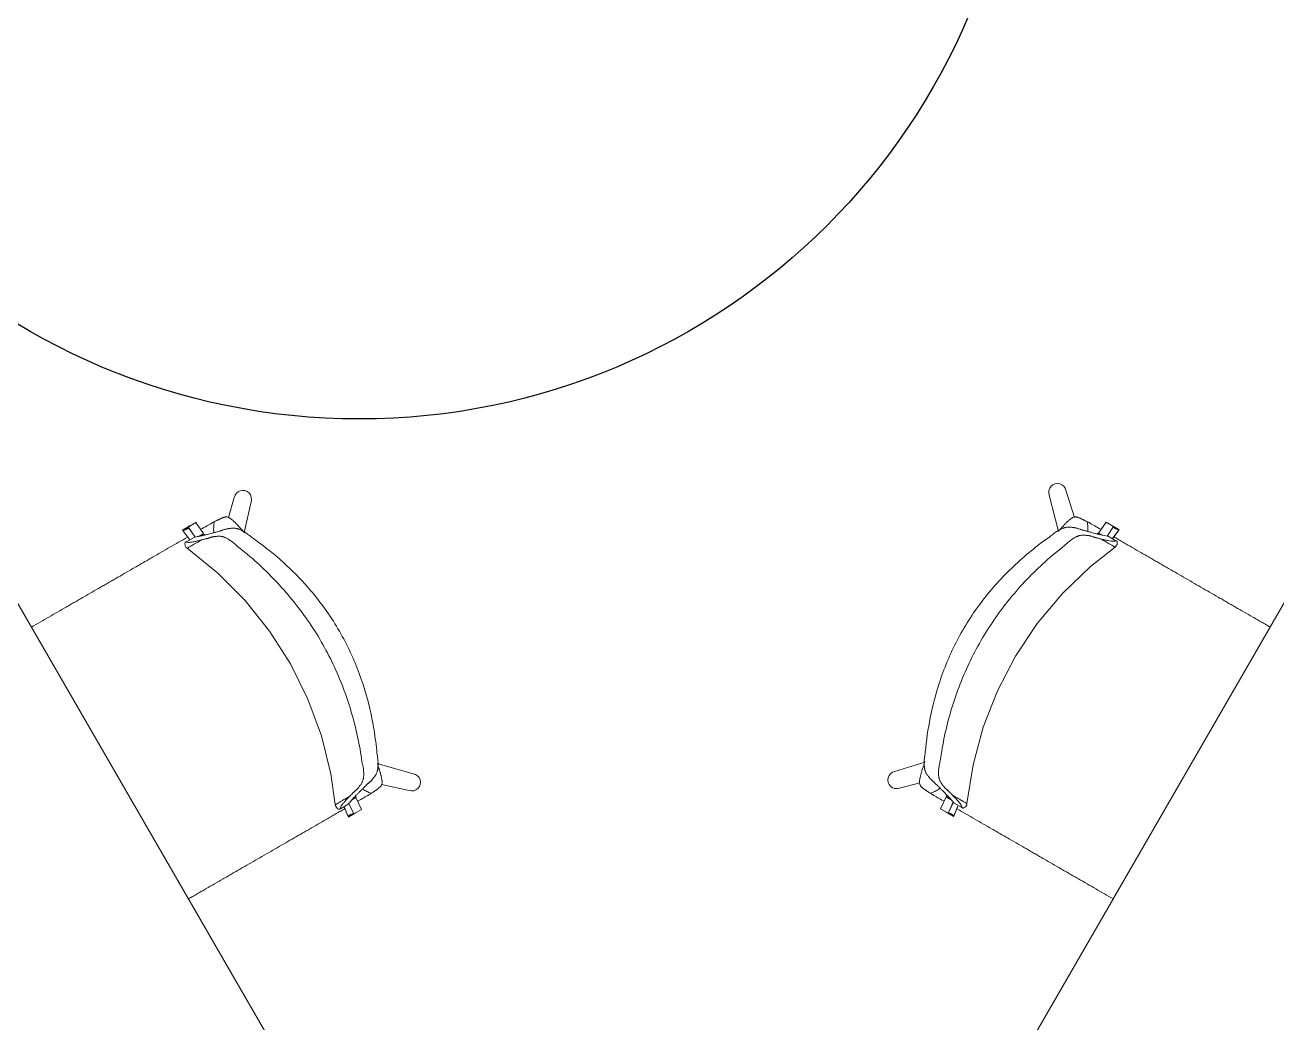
# Model space of a CAD drawing. Header units: millimetres. Extents: x 155920 to 295199, y -4084 to 97293.
# Drawn here: x 179582 to 181475, y 20826 to 22336 of the extents above; entities that cross this region are included whole.
import ezdxf

# ---------------------------------------------------------------- set-up
doc = ezdxf.new("R2010")
doc.units = ezdxf.units.MM
doc.header["$MEASUREMENT"] = 0
doc.layers.add('I-FURN', color=8, linetype='CONTINUOUS', lineweight=9)
doc.layers.add('Social Distancing', color=7, linetype='CONTINUOUS')

msp = doc.modelspace()

# ---------------------------------------------------------------- linework, layer by layer
at = {"layer": 'I-FURN'}
for p, q in [((179998.1, 20721.6), (179423, 21717.5)), ((181633, 21717.5), (181058.1, 20721.5)), ((181168.5, 21591), (181155.7, 21631.9)), ((179898.7, 21621.1), (179890.1, 21590.6)), ((179913.7, 21568.2), (179924, 21614.7)), ((181130.5, 21624.8), (181144.4, 21569.8)), ((179832.1, 21578.5), (179820.6, 21571.8)), ((179829.2, 21576.4), (179840.7, 21583)), ((179839.4, 21561.1), (179829.2, 21576.4)), ((179839.3, 21561.1), (179829.6, 21575.5)), ((179840.7, 21583), (179851.9, 21566.5)), ((181205.1, 21567.3), (181216.3, 21583.8)), ((181216.3, 21583.8), (181227.8, 21577.2)), ((181227.8, 21577.2), (181218.1, 21562.7)), ((181236.4, 21572.6), (181224.8, 21579.3)), ((181226, 21558.8), (181236.4, 21572.6)), ((179820.6, 21571.8), (179831.5, 21557.2)), ((179821, 21571), (179831.4, 21557.1)), ((179837.8, 21560.8), (179826, 21554)), ((179851.9, 21566.5), (179844.2, 21562.1)), ((179852.3, 21565.6), (179847.2, 21562.7)), ((181207.2, 21565), (181204.6, 21566.5)), ((181210.2, 21564.3), (181205.1, 21567.3)), ((181219.6, 21562.5), (181231.4, 21555.6)), ((181226.1, 21558.7), (181235.9, 21571.8)), ((181233.4, 21552.5), (181233.2, 21554.6)), ((179824.1, 21550.8), (179824.2, 21553)), ((179824.5, 21548.6), (179824.1, 21550.8)), ((179825, 21547.2), (179824.5, 21548.6)), ((179826.1, 21545.6), (179825, 21547.2)), ((179827.4, 21544.3), (179826.1, 21545.6)), ((179827.4, 21544.3), (179873.4, 21507.2)), ((181192.9, 21516.6), (181230, 21545.9)), ((181230, 21545.9), (181231.4, 21547.2)), ((181231.4, 21547.2), (181232.4, 21548.8)), ((181232.4, 21548.8), (181233, 21550.2)), ((181233, 21550.2), (181233.4, 21552.5)), ((181150.3, 21475.7), (181192.9, 21516.6)), ((179873.4, 21507.2), (179915.1, 21465.3)), ((179915.1, 21465.3), (179952.1, 21419.1)), ((181112.3, 21430.3), (181150.3, 21475.7)), ((181079.5, 21381.1), (181112.3, 21430.3)), ((179952.1, 21419.1), (179983.8, 21369.3)), ((179983.8, 21369.3), (180010, 21316.2)), ((181052.2, 21328.7), (181079.5, 21381.1)), ((181030.7, 21273.6), (181052.2, 21328.7)), ((180010, 21316.2), (180030.3, 21260.7)), ((181015.3, 21216.5), (181030.7, 21273.6)), ((180030.3, 21260.7), (180044.5, 21203.3)), ((180169.3, 21203.2), (180114.8, 21218.7)), ((180942.3, 21220.9), (180896.8, 21206.6)), ((181006.1, 21158.2), (181015.3, 21216.5)), ((180044.5, 21203.3), (180051.3, 21156.5)), ((180121.1, 21187.2), (180162.9, 21177.9)), ((180904, 21181.5), (180934.7, 21189.3)), ((180051.3, 21156.5), (180051.8, 21154.7)), ((180070.8, 21157.2), (180059, 21150.4)), ((180079.5, 21142.8), (180071.8, 21158.4)), ((180077.1, 21164.4), (180082.2, 21167.4)), ((180079.2, 21166.7), (180081.8, 21168.2)), ((180082.2, 21167.4), (180091, 21149.4)), ((180965.9, 21150.3), (180974.7, 21168.2)), ((180974.7, 21168.2), (180982.3, 21163.8)), ((180975.2, 21169), (180980.3, 21166.1)), ((180985.5, 21160.1), (180977.5, 21143.6)), ((180985.6, 21160.1), (180978, 21144.4)), ((180986.6, 21158.9), (180998.4, 21152.1)), ((181005.7, 21156.3), (181004.8, 21154.6)), ((181006.1, 21158.2), (181005.7, 21156.3)), ((180051.8, 21154.7), (180052.6, 21153)), ((180052.6, 21153), (180053.6, 21151.8)), ((180053.6, 21151.8), (180055.3, 21150.3)), ((180055.3, 21150.3), (180057.2, 21149.4)), ((180064.7, 21153), (180071.2, 21137.6)), ((180064.7, 21152.7), (180070.8, 21138.5)), ((180071.2, 21137.6), (180082.8, 21144.3)), ((180091, 21149.4), (180079.5, 21142.8)), ((180977.5, 21143.6), (180965.9, 21150.3)), ((180974.2, 21145.1), (180985.7, 21138.5)), ((180985.7, 21138.5), (180992.9, 21155.3)), ((180986.2, 21139.3), (180993, 21155.2)), ((181002.1, 21152), (181000.2, 21151)), ((181003.9, 21153.4), (181002.1, 21152)), ((181004.8, 21154.6), (181003.9, 21153.4))]:
    msp.add_line(p, q, dxfattribs=at)
for centre, start, end in [((179911.6, 21618.7), 341.9896, 169.6059), ((181142.9, 21629.2), 11.9662, 199.5824), ((180167, 21190.4), 251.9662, 79.5824), ((180899.6, 21193.8), 101.9896, 289.6059)]:
    msp.add_arc(centre, 13.1, start, end, dxfattribs=at)
for centre, major_axis, start_param, end_param in [((179817, 21588.8), (-8.7, 15.1), 2.819103, 3.398599), ((179817.5, 21587.9), (-8.7, 15.1), 2.819103, 3.398599), ((179828.6, 21595.4), (-8.7, 15.1), 2.819103, 2.902745), ((181228.4, 21596.2), (-8.7, -15.1), 0.238848, 0.322489), ((181239.5, 21588.8), (-8.7, -15.1), 6.026179, 6.605675), ((181240, 21589.6), (-8.7, -15.1), 6.026179, 6.605675), ((180083.7, 21126.9), (-8.7, 15.1), 6.026179, 6.605675), ((180084.1, 21126.1), (-8.7, 15.1), 6.026179, 6.605675), ((180972.8, 21126.9), (-8.7, -15.1), 2.819103, 3.398599), ((180973.3, 21127.7), (-8.7, -15.1), 2.819103, 3.398599)]:
    msp.add_ellipse(centre, major_axis=major_axis, ratio=0.978487, start_param=start_param, end_param=end_param, dxfattribs=at)
for points, knots in [([(179868.5, 21584.4), (179869.5, 21584.9), (179870.9, 21585.6), (179872.7, 21586.5), (179873.7, 21587), (179874.4, 21587.3), (179875.1, 21587.7), (179876, 21588.1), (179877.1, 21588.7), (179878.3, 21589.2), (179879.1, 21589.5), (179879.6, 21589.7), (179879.9, 21589.9), (179880.3, 21590.1), (179880.8, 21590.2), (179881.6, 21590.6), (179882.7, 21591), (179884.1, 21591.4), (179885.3, 21591.6), (179886.7, 21591.7), (179888.2, 21591.5), (179889.5, 21591.1), (179890.5, 21590.7), (179891.2, 21590.3), (179891.9, 21589.9), (179892.8, 21589.3), (179894, 21588.5), (179895.4, 21587.3), (179896.8, 21586.1), (179898.1, 21584.8), (179899.3, 21583.7), (179900.4, 21582.6), (179901.6, 21581.3), (179903, 21580), (179904.7, 21578.1), (179907.8, 21574.8), (179910.4, 21572), (179912, 21570.2)], [0, 0, 0, 0, 0.0625, 0.09375, 0.109375, 0.125, 0.140625, 0.15625, 0.1875, 0.21875, 0.234375, 0.242188, 0.25, 0.257812, 0.265625, 0.28125, 0.3125, 0.34375, 0.375, 0.40625, 0.4375, 0.46875, 0.484375, 0.5, 0.515625, 0.53125, 0.5625, 0.59375, 0.625, 0.65625, 0.6875, 0.71875, 0.75, 0.78125, 0.8125, 0.875, 1, 1, 1, 1]), ([(181144.5, 21570.2), (181146.1, 21572), (181148.7, 21574.8), (181151.8, 21578.1), (181153.5, 21580), (181154.8, 21581.3), (181156.1, 21582.6), (181157.2, 21583.7), (181158.4, 21584.8), (181159.7, 21586.1), (181161.1, 21587.3), (181162.5, 21588.5), (181163.7, 21589.3), (181164.6, 21589.9), (181165.3, 21590.3), (181166, 21590.7), (181167, 21591.1), (181168.3, 21591.5), (181169.8, 21591.7), (181171.1, 21591.6), (181172.4, 21591.4), (181173.7, 21591), (181174.9, 21590.6), (181175.7, 21590.2), (181176.2, 21590.1), (181176.6, 21589.9), (181176.9, 21589.7), (181177.4, 21589.5), (181178.2, 21589.2), (181179.3, 21588.7), (181180.4, 21588.1), (181181.4, 21587.7), (181182.1, 21587.3), (181182.8, 21587), (181183.8, 21586.5), (181185.5, 21585.6), (181187, 21584.9), (181188, 21584.4)], [0, 0, 0, 0, 0.125, 0.1875, 0.21875, 0.25, 0.28125, 0.3125, 0.34375, 0.375, 0.40625, 0.4375, 0.46875, 0.484375, 0.5, 0.515625, 0.53125, 0.5625, 0.59375, 0.625, 0.65625, 0.6875, 0.71875, 0.734375, 0.742188, 0.75, 0.757812, 0.765625, 0.78125, 0.8125, 0.84375, 0.859375, 0.875, 0.890625, 0.90625, 0.9375, 1, 1, 1, 1]), ([(179845.2, 21562.3), (179847.2, 21562.6), (179850.5, 21563.3), (179855.6, 21564.6), (179859.7, 21565.7), (179863.9, 21566.8), (179868.4, 21568), (179872.5, 21569.1), (179875.8, 21570), (179878, 21570.6), (179879.6, 21571.1), (179881.2, 21571.7), (179882.9, 21572.3), (179884.5, 21572.8), (179885.9, 21573.2), (179887.1, 21573.5), (179888, 21573.7), (179888.5, 21573.7), (179888.9, 21573.8), (179889.3, 21573.8), (179889.9, 21573.9), (179890.8, 21574), (179892.2, 21574.3), (179894, 21574.5), (179895.8, 21574.7), (179897.8, 21574.7), (179899.8, 21574.6), (179901.7, 21574.3), (179903, 21574), (179903.8, 21573.8), (179904.4, 21573.6), (179905, 21573.4), (179905.8, 21573.1), (179907.2, 21572.5), (179909.3, 21571.6), (179911.9, 21570.2), (179915.5, 21568.1), (179920.2, 21564.9), (179924.1, 21561.8), (179926.2, 21560)], [0, 0, 0, 0, 0.142857, 0.214286, 0.285714, 0.357143, 0.428571, 0.5, 0.535714, 0.571429, 0.589286, 0.607143, 0.642857, 0.660714, 0.678571, 0.696429, 0.705357, 0.709821, 0.714286, 0.71875, 0.723214, 0.732143, 0.75, 0.767857, 0.785714, 0.803571, 0.821429, 0.839286, 0.848214, 0.852679, 0.857143, 0.861607, 0.866071, 0.875, 0.892857, 0.910714, 0.928571, 0.964286, 1, 1, 1, 1]), ([(179868.5, 21584.4), (179868, 21582), (179867.5, 21577.2), (179867.4, 21571.8), (179867.6, 21568.6), (179867.7, 21567.8)], [0, 0, 0, 0, 0.02777778, 0.05555556, 0.06696683, 0.06696683, 0.06696683, 0.06696683]), ([(181131.3, 21561.7), (181133.3, 21563.4), (181137.3, 21566.6), (181142, 21569.8), (181145.5, 21571.9), (181148.2, 21573.2), (181150.3, 21574.2), (181151.7, 21574.7), (181152.5, 21575), (181153.1, 21575.2), (181153.7, 21575.4), (181154.4, 21575.7), (181155.8, 21576), (181157.6, 21576.3), (181159.6, 21576.4), (181161.6, 21576.3), (181163.4, 21576.2), (181165.2, 21575.9), (181166.6, 21575.7), (181167.6, 21575.5), (181168.1, 21575.5), (181168.5, 21575.4), (181168.9, 21575.4), (181169.5, 21575.3), (181170.4, 21575.1), (181171.6, 21574.9), (181172.9, 21574.5), (181174.6, 21573.9), (181176.2, 21573.3), (181177.8, 21572.7), (181179.1, 21572.4), (181180.3, 21572), (181182, 21571.5), (181185, 21570.7), (181189, 21569.6), (181193.5, 21568.4), (181197.7, 21567.3), (181201.8, 21566.2), (181205.6, 21565.3), (181209.1, 21564.5), (181211.2, 21564.1), (181212.2, 21563.9)], [0, 0, 0, 0, 0.035714, 0.071429, 0.089286, 0.107143, 0.125, 0.133929, 0.138393, 0.142857, 0.147321, 0.151786, 0.160714, 0.178571, 0.196429, 0.214286, 0.232143, 0.25, 0.267857, 0.276786, 0.28125, 0.285714, 0.290179, 0.294643, 0.303571, 0.321429, 0.339286, 0.357143, 0.392857, 0.410714, 0.428571, 0.446429, 0.464286, 0.5, 0.571429, 0.642857, 0.714286, 0.785714, 0.857143, 0.928571, 1, 1, 1, 1]), ([(181188.9, 21569.2), (181188.9, 21569.6), (181189.1, 21572.3), (181189, 21577.2), (181188.4, 21582), (181188, 21584.4)], [0.93933321, 0.93933321, 0.93933321, 0.93933321, 0.94444444, 0.97222222, 1, 1, 1, 1]), ([(179591.7, 21424.8), (179591.8, 21424.9), (179596.3, 21427.4), (179605.2, 21432.6), (179618.5, 21440.3), (179631.6, 21447.8), (179642.5, 21454.1), (179651.2, 21459.2), (179657.8, 21463), (179664.4, 21466.8), (179673.1, 21471.8), (179683.8, 21478), (179694.5, 21484.2), (179703.1, 21489.1), (179709.7, 21492.9), (179716.3, 21496.7), (179724.9, 21501.7), (179735.7, 21507.9), (179746.5, 21514.2), (179755.2, 21519.2), (179761.9, 21523.1), (179768.5, 21526.9), (179777.2, 21531.9), (179788, 21538.2), (179801.1, 21545.7), (179814.5, 21553.4), (179823.8, 21558.8), (179828.6, 21561.6), (179829, 21561.8)], [-0.751114, -0.751114, -0.751114, -0.751114, -0.75, -0.7142857, -0.6785714, -0.6428571, -0.6071429, -0.5892857, -0.5714286, -0.5535714, -0.5357143, -0.5, -0.4642857, -0.4464286, -0.4285714, -0.4107143, -0.3928571, -0.3571429, -0.3214286, -0.3035714, -0.2857143, -0.2678571, -0.25, -0.2142857, -0.1785714, -0.1428571, -0.1071429, -0.103964, -0.103964, -0.103964, -0.103964]), ([(179827.4, 21544.3), (179827.4, 21544.3), (179827.5, 21544.4), (179828, 21544.6), (179828.8, 21545.1), (179830.5, 21546.1), (179833.9, 21548), (179840.1, 21551.6), (179845.8, 21554.9), (179849, 21556.8)], [0.3374293, 0.3374293, 0.3374293, 0.3374293, 0.3888889, 0.4444444, 0.5138889, 0.5833333, 0.7222222, 0.8611111, 1, 1, 1, 1]), ([(179903.6, 21547), (179901.7, 21548.8), (179898.1, 21552.1), (179893.8, 21555.4), (179890.4, 21557.6), (179887.9, 21559), (179885.9, 21560), (179884.6, 21560.6), (179883.8, 21560.9), (179883.2, 21561.2), (179882.7, 21561.4), (179881.9, 21561.6), (179880.6, 21562), (179878.8, 21562.3), (179876.8, 21562.5), (179874.8, 21562.5), (179872.9, 21562.4), (179871.1, 21562.2), (179869.7, 21562), (179868.8, 21561.9), (179868.3, 21561.9), (179867.9, 21561.8), (179867.5, 21561.8), (179867, 21561.7), (179866.2, 21561.6), (179865.1, 21561.4), (179864, 21561.1), (179862.5, 21560.6), (179861.2, 21560.1), (179859.7, 21559.6), (179858.6, 21559.2), (179857.4, 21558.9), (179855.8, 21558.5), (179853, 21557.8), (179850.6, 21557.1), (179849, 21556.8)], [0, 0, 0, 0, 0.0625, 0.125, 0.15625, 0.1875, 0.21875, 0.234375, 0.242188, 0.25, 0.257812, 0.265625, 0.28125, 0.3125, 0.34375, 0.375, 0.40625, 0.4375, 0.46875, 0.484375, 0.492188, 0.5, 0.507812, 0.515625, 0.53125, 0.5625, 0.59375, 0.625, 0.6875, 0.71875, 0.75, 0.78125, 0.8125, 0.875, 1, 1, 1, 1]), ([(179854.8, 21564.5), (179854.4, 21564.7), (179853.5, 21565.1), (179852.7, 21565.4), (179852.2, 21565.6)], [-0.5281276, -0.5281276, -0.5281276, -0.5281276, -0.3333333, -0.1189454, -0.1189454, -0.1189454, -0.1189454]), ([(179926.2, 21560), (179940.7, 21549.8), (179968.5, 21528), (180010.6, 21486.6), (180050.2, 21434.9), (180083, 21371.9), (180101.1, 21315.6), (180110.3, 21269.3), (180113.3, 21245.9), (180114.3, 21234.1)], [-1, -1, -1, -1, -0.863636, -0.727273, -0.545455, -0.363636, -0.181818, -0.090909, 0, 0, 0, 0]), ([(180943.1, 21235.8), (180944.7, 21253.4), (180949.7, 21288.5), (180964.5, 21345.7), (180989.4, 21405.8), (181027.6, 21465.7), (181067.3, 21509.5), (181102.8, 21540.6), (181121.6, 21554.9), (181131.3, 21561.7)], [-1, -1, -1, -1, -0.863636, -0.727273, -0.545455, -0.363636, -0.181818, -0.090909, 0, 0, 0, 0]), ([(181208.4, 21558.4), (181206.8, 21558.8), (181204.4, 21559.4), (181201.7, 21560.1), (181200.1, 21560.6), (181198.9, 21560.9), (181197.7, 21561.2), (181196.3, 21561.7), (181194.9, 21562.3), (181193.5, 21562.7), (181192.3, 21563.1), (181191.2, 21563.3), (181190.4, 21563.4), (181189.9, 21563.4), (181189.5, 21563.5), (181189.2, 21563.5), (181188.6, 21563.6), (181187.7, 21563.7), (181186.3, 21563.8), (181184.5, 21564), (181182.6, 21564.2), (181180.7, 21564.2), (181178.6, 21564), (181176.8, 21563.7), (181175.5, 21563.3), (181174.8, 21563), (181174.2, 21562.8), (181173.6, 21562.6), (181172.9, 21562.3), (181171.5, 21561.7), (181169.5, 21560.7), (181167, 21559.2), (181163.7, 21557), (181159.3, 21553.7), (181155.7, 21550.4), (181153.8, 21548.6)], [0, 0, 0, 0, 0.125, 0.1875, 0.21875, 0.25, 0.28125, 0.3125, 0.375, 0.40625, 0.4375, 0.46875, 0.484375, 0.492188, 0.5, 0.507812, 0.515625, 0.53125, 0.5625, 0.59375, 0.625, 0.65625, 0.6875, 0.71875, 0.734375, 0.742188, 0.75, 0.757812, 0.765625, 0.78125, 0.8125, 0.84375, 0.875, 0.9375, 1, 1, 1, 1]), ([(181205.2, 21567.3), (181204.7, 21567.1), (181203.9, 21566.7), (181203, 21566.3), (181202.6, 21566.1)], [-0.8741323, -0.8741323, -0.8741323, -0.8741323, -0.6666667, -0.4718724, -0.4718724, -0.4718724, -0.4718724]), ([(181208.4, 21558.4), (181211, 21556.9), (181215.7, 21554.2), (181221.2, 21551), (181225.3, 21548.6), (181227.6, 21547.3), (181228.8, 21546.6), (181229.5, 21546.2), (181229.9, 21546), (181230, 21545.9), (181230, 21545.9)], [0, 0, 0, 0, 0.1111111, 0.2222222, 0.3333333, 0.4444444, 0.5, 0.5555556, 0.6111111, 0.6625707, 0.6625707, 0.6625707, 0.6625707]), ([(181227.4, 21561.8), (181228.1, 21561.5), (181230.9, 21559.9), (181235.9, 21556.9), (181242.7, 21553), (181249.4, 21549.2), (181258.1, 21544.1), (181268.9, 21537.9), (181279.5, 21531.8), (181288, 21526.9), (181294.6, 21523.1), (181301.2, 21519.3), (181309.9, 21514.2), (181320.7, 21508), (181333.6, 21500.6), (181346.7, 21493), (181359.8, 21485.4), (181372.8, 21477.9), (181383.6, 21471.7), (181392.3, 21466.6), (181398.9, 21462.8), (181405.5, 21459), (181414.2, 21454), (181425, 21447.8), (181435.8, 21441.5), (181444.6, 21436.5), (181451.2, 21432.7), (181457.8, 21428.9), (181462.2, 21426.3), (181464.4, 21425), (181464.5, 21425)], [-0.8977274, -0.8977274, -0.8977274, -0.8977274, -0.8928571, -0.875, -0.8571429, -0.8392857, -0.8214286, -0.7857143, -0.75, -0.7321429, -0.7142857, -0.6964286, -0.6785714, -0.6428571, -0.6071429, -0.5714286, -0.5357143, -0.5, -0.4642857, -0.4464286, -0.4285714, -0.4107143, -0.3928571, -0.3571429, -0.3214286, -0.3035714, -0.2857143, -0.2678571, -0.25, -0.2492433, -0.2492433, -0.2492433, -0.2492433]), ([(180091.7, 21221.1), (180090, 21233.9), (180085.5, 21259.2), (180072.9, 21309.2), (180050, 21369.5), (180011.3, 21436.6), (179970.4, 21486.6), (179933.5, 21522.6), (179913.8, 21539.1), (179903.6, 21547)], [-1, -1, -1, -1, -0.9, -0.8, -0.6, -0.4, -0.2, -0.1, 0, 0, 0, 0]), ([(181153.8, 21548.6), (181143.7, 21540.7), (181123.9, 21524.2), (181087, 21488.3), (181046.2, 21438.3), (181007.4, 21371.2), (180984.5, 21310.8), (180971.9, 21260.9), (180967.5, 21235.5), (180965.7, 21222.8)], [-1, -1, -1, -1, -0.9, -0.8, -0.6, -0.4, -0.2, -0.1, 0, 0, 0, 0]), ([(180114.3, 21234.1), (180114.8, 21231.5), (180115.6, 21226.5), (180116, 21220.8), (180116, 21216.7), (180115.9, 21213.7), (180115.6, 21211.5), (180115.4, 21209.9), (180115.3, 21209.1), (180115.2, 21208.5), (180115, 21207.9), (180114.8, 21207.1), (180114.5, 21205.8), (180113.8, 21204), (180112.9, 21202.2), (180111.9, 21200.6), (180110.8, 21199), (180109.7, 21197.6), (180108.8, 21196.5), (180108.2, 21195.8), (180107.8, 21195.3), (180107.6, 21195), (180107.3, 21194.7), (180107, 21194.2), (180106.4, 21193.5), (180105.6, 21192.6), (180104.6, 21191.7), (180103.3, 21190.5), (180101.9, 21189.4), (180100.6, 21188.3), (180099.7, 21187.4), (180098.7, 21186.5), (180097.5, 21185.2), (180095.3, 21183.1), (180092.4, 21180.2), (180089.1, 21176.9), (180086, 21173.8), (180083, 21170.8), (180080.3, 21167.9), (180077.8, 21165.3), (180076.4, 21163.7), (180075.8, 21162.9)], [0, 0, 0, 0, 0.035714, 0.071429, 0.089286, 0.107143, 0.125, 0.133929, 0.138393, 0.142857, 0.147321, 0.151786, 0.160714, 0.178571, 0.196429, 0.214286, 0.232143, 0.25, 0.267857, 0.276786, 0.28125, 0.285714, 0.290179, 0.294643, 0.303571, 0.321429, 0.339286, 0.357143, 0.392857, 0.410714, 0.428571, 0.446429, 0.464286, 0.5, 0.571429, 0.642857, 0.714286, 0.785714, 0.857143, 0.928571, 1, 1, 1, 1]), ([(180981.6, 21164.6), (180980.3, 21166.1), (180978.1, 21168.6), (180974.4, 21172.4), (180971.5, 21175.4), (180968.4, 21178.5), (180965.1, 21181.8), (180962.1, 21184.8), (180959.7, 21187.2), (180958.1, 21188.8), (180956.8, 21190), (180955.5, 21191.1), (180954.2, 21192.1), (180952.8, 21193.3), (180951.8, 21194.3), (180951, 21195.2), (180950.4, 21195.9), (180950.1, 21196.3), (180949.8, 21196.6), (180949.6, 21197), (180949.3, 21197.4), (180948.7, 21198.2), (180947.8, 21199.3), (180946.7, 21200.7), (180945.6, 21202.2), (180944.6, 21203.9), (180943.6, 21205.7), (180943, 21207.4), (180942.6, 21208.7), (180942.4, 21209.5), (180942.3, 21210.1), (180942.2, 21210.7), (180942, 21211.6), (180941.8, 21213.1), (180941.6, 21215.4), (180941.4, 21218.3), (180941.5, 21222.5), (180941.9, 21228.1), (180942.6, 21233.2), (180943.1, 21235.8)], [0, 0, 0, 0, 0.142857, 0.214286, 0.285714, 0.357143, 0.428571, 0.5, 0.535714, 0.571429, 0.589286, 0.607143, 0.642857, 0.660714, 0.678571, 0.696429, 0.705357, 0.709821, 0.714286, 0.71875, 0.723214, 0.732143, 0.75, 0.767857, 0.785714, 0.803571, 0.821429, 0.839286, 0.848214, 0.852679, 0.857143, 0.861607, 0.866071, 0.875, 0.892857, 0.910714, 0.928571, 0.964286, 1, 1, 1, 1]), ([(180072.9, 21169), (180074, 21170.1), (180075.8, 21171.9), (180077.8, 21174), (180079, 21175.1), (180079.8, 21176), (180080.7, 21176.8), (180081.9, 21177.8), (180083, 21178.7), (180084.1, 21179.7), (180085, 21180.6), (180085.7, 21181.4), (180086.2, 21182.1), (180086.5, 21182.5), (180086.7, 21182.8), (180087, 21183.1), (180087.3, 21183.5), (180087.8, 21184.3), (180088.7, 21185.4), (180089.7, 21186.8), (180090.8, 21188.4), (180091.8, 21190.1), (180092.7, 21192), (180093.3, 21193.7), (180093.6, 21195), (180093.8, 21195.8), (180093.9, 21196.4), (180093.9, 21197), (180094, 21197.8), (180094.2, 21199.3), (180094.3, 21201.5), (180094.3, 21204.4), (180094.1, 21208.4), (180093.4, 21213.8), (180092.4, 21218.6), (180091.7, 21221.1)], [0, 0, 0, 0, 0.125, 0.1875, 0.21875, 0.25, 0.28125, 0.3125, 0.375, 0.40625, 0.4375, 0.46875, 0.484375, 0.492188, 0.5, 0.507812, 0.515625, 0.53125, 0.5625, 0.59375, 0.625, 0.65625, 0.6875, 0.71875, 0.734375, 0.742188, 0.75, 0.757812, 0.765625, 0.78125, 0.8125, 0.84375, 0.875, 0.9375, 1, 1, 1, 1]), ([(180115.1, 21218.4), (180115.8, 21216.2), (180117, 21212.5), (180118.3, 21208.2), (180119, 21205.7), (180119.6, 21203.9), (180120, 21202.2), (180120.4, 21200.7), (180120.8, 21199.1), (180121.2, 21197.3), (180121.6, 21195.5), (180121.9, 21193.7), (180122, 21192.2), (180122.1, 21191.1), (180122.1, 21190.3), (180122.1, 21189.5), (180121.9, 21188.5), (180121.6, 21187.2), (180121.1, 21185.8), (180120.3, 21184.6), (180119.5, 21183.7), (180118.5, 21182.7), (180117.5, 21181.9), (180116.8, 21181.4), (180116.4, 21181), (180116.1, 21180.8), (180115.8, 21180.6), (180115.4, 21180.3), (180114.7, 21179.7), (180113.6, 21179), (180112.6, 21178.3), (180111.8, 21177.8), (180111.1, 21177.3), (180110.5, 21176.8), (180109.5, 21176.2), (180107.9, 21175.2), (180106.5, 21174.3), (180105.6, 21173.7)], [0, 0, 0, 0, 0.125, 0.1875, 0.21875, 0.25, 0.28125, 0.3125, 0.34375, 0.375, 0.40625, 0.4375, 0.46875, 0.484375, 0.5, 0.515625, 0.53125, 0.5625, 0.59375, 0.625, 0.65625, 0.6875, 0.71875, 0.734375, 0.742188, 0.75, 0.757812, 0.765625, 0.78125, 0.8125, 0.84375, 0.859375, 0.875, 0.890625, 0.90625, 0.9375, 1, 1, 1, 1]), ([(180950.9, 21173.7), (180950, 21174.3), (180948.6, 21175.2), (180946.9, 21176.2), (180946, 21176.8), (180945.3, 21177.3), (180944.7, 21177.8), (180943.8, 21178.3), (180942.8, 21179), (180941.8, 21179.7), (180941.1, 21180.3), (180940.7, 21180.6), (180940.4, 21180.8), (180940.1, 21181), (180939.6, 21181.4), (180938.9, 21181.9), (180938, 21182.7), (180937, 21183.7), (180936.2, 21184.6), (180935.4, 21185.8), (180934.9, 21187.2), (180934.5, 21188.5), (180934.4, 21189.5), (180934.4, 21190.3), (180934.4, 21191.1), (180934.4, 21192.2), (180934.6, 21193.7), (180934.9, 21195.5), (180935.3, 21197.3), (180935.7, 21199.1), (180936.1, 21200.7), (180936.5, 21202.2), (180936.9, 21203.9), (180937.4, 21205.7), (180938.2, 21208.2), (180939.5, 21212.5), (180940.7, 21216.2), (180941.4, 21218.4)], [0, 0, 0, 0, 0.0625, 0.09375, 0.109375, 0.125, 0.140625, 0.15625, 0.1875, 0.21875, 0.234375, 0.242188, 0.25, 0.257812, 0.265625, 0.28125, 0.3125, 0.34375, 0.375, 0.40625, 0.4375, 0.46875, 0.484375, 0.5, 0.515625, 0.53125, 0.5625, 0.59375, 0.625, 0.65625, 0.6875, 0.71875, 0.75, 0.78125, 0.8125, 0.875, 1, 1, 1, 1]), ([(180965.7, 21222.8), (180965.1, 21220.3), (180964.1, 21215.5), (180963.4, 21210), (180963.1, 21206), (180963.1, 21203.2), (180963.2, 21201), (180963.4, 21199.5), (180963.5, 21198.6), (180963.6, 21198), (180963.7, 21197.4), (180963.8, 21196.7), (180964.2, 21195.4), (180964.8, 21193.6), (180965.7, 21191.8), (180966.7, 21190), (180967.7, 21188.5), (180968.8, 21187.1), (180969.6, 21185.9), (180970.2, 21185.2), (180970.5, 21184.7), (180970.7, 21184.4), (180970.9, 21184.1), (180971.2, 21183.7), (180971.7, 21183.1), (180972.4, 21182.2), (180973.3, 21181.4), (180974.4, 21180.4), (180975.6, 21179.5), (180976.7, 21178.5), (180977.6, 21177.6), (180978.5, 21176.8), (180979.6, 21175.6), (180981.7, 21173.6), (180983.4, 21171.8), (180984.5, 21170.6)], [0, 0, 0, 0, 0.0625, 0.125, 0.15625, 0.1875, 0.21875, 0.234375, 0.242188, 0.25, 0.257812, 0.265625, 0.28125, 0.3125, 0.34375, 0.375, 0.40625, 0.4375, 0.46875, 0.484375, 0.492188, 0.5, 0.507812, 0.515625, 0.53125, 0.5625, 0.59375, 0.625, 0.6875, 0.71875, 0.75, 0.78125, 0.8125, 0.875, 1, 1, 1, 1]), ([(180092.1, 21180.5), (180092.4, 21180.2), (180094.6, 21178.8), (180098.9, 21176.4), (180103.3, 21174.5), (180105.6, 21173.7)], [0.93933321, 0.93933321, 0.93933321, 0.93933321, 0.94444444, 0.97222222, 1, 1, 1, 1]), ([(180950.9, 21173.7), (180953.2, 21174.5), (180957.6, 21176.4), (180962.3, 21179), (180964.9, 21180.8), (180965.7, 21181.3)], [0, 0, 0, 0, 0.02777778, 0.05555556, 0.06696683, 0.06696683, 0.06696683, 0.06696683]), ([(180072.9, 21169), (180070.3, 21167.5), (180065.7, 21164.8), (180060.1, 21161.6), (180056, 21159.2), (180053.7, 21157.9), (180052.5, 21157.2), (180051.8, 21156.8), (180051.4, 21156.6), (180051.3, 21156.5), (180051.3, 21156.5)], [0, 0, 0, 0, 0.1111111, 0.2222222, 0.3333333, 0.4444444, 0.5, 0.5555556, 0.6111111, 0.6625707, 0.6625707, 0.6625707, 0.6625707]), ([(180082.2, 21167.3), (180082.3, 21167.8), (180082.4, 21168.7), (180082.5, 21169.7), (180082.5, 21170.1)], [-0.8741323, -0.8741323, -0.8741323, -0.8741323, -0.6666667, -0.4718724, -0.4718724, -0.4718724, -0.4718724]), ([(180974.9, 21171.8), (180975, 21171.3), (180975.1, 21170.3), (180975.2, 21169.4), (180975.2, 21169)], [-0.5281276, -0.5281276, -0.5281276, -0.5281276, -0.3333333, -0.1189454, -0.1189454, -0.1189454, -0.1189454]), ([(181006.1, 21158.2), (181006.1, 21158.2), (181006, 21158.2), (181005.6, 21158.5), (181004.8, 21158.9), (181003, 21159.9), (180999.7, 21161.9), (180993.4, 21165.5), (180987.8, 21168.7), (180984.5, 21170.6)], [0.3374293, 0.3374293, 0.3374293, 0.3374293, 0.3888889, 0.4444444, 0.5138889, 0.5833333, 0.7222222, 0.8611111, 1, 1, 1, 1]), ([(180065.3, 21150.2), (180065.1, 21150), (180062.6, 21148.6), (180057.9, 21145.9), (180051.1, 21142), (180044.4, 21138.1), (180035.7, 21133), (180025, 21126.9), (180014.4, 21120.7), (180005.8, 21115.8), (179999.2, 21112), (179992.6, 21108.2), (179983.9, 21103.2), (179973.1, 21096.9), (179960.3, 21089.5), (179947.1, 21081.9), (179934, 21074.3), (179921.1, 21066.9), (179910.2, 21060.6), (179901.5, 21055.6), (179894.9, 21051.8), (179888.3, 21047.9), (179879.6, 21042.9), (179868.8, 21036.7), (179858, 21030.5), (179849.3, 21025.4), (179842.6, 21021.6), (179836, 21017.8), (179831.5, 21015.2), (179829.2, 21013.8), (179829, 21013.7)], [-0.8948988, -0.8948988, -0.8948988, -0.8948988, -0.8928571, -0.875, -0.8571429, -0.8392857, -0.8214286, -0.7857143, -0.75, -0.7321429, -0.7142857, -0.6964286, -0.6785714, -0.6428571, -0.6071429, -0.5714286, -0.5357143, -0.5, -0.4642857, -0.4464286, -0.4285714, -0.4107143, -0.3928571, -0.3571429, -0.3214286, -0.3035714, -0.2857143, -0.2678571, -0.25, -0.2485148, -0.2485148, -0.2485148, -0.2485148]), ([(181227.2, 21013.9), (181227.2, 21013.9), (181222.8, 21016.4), (181214, 21021.5), (181200.7, 21029.2), (181187.6, 21036.8), (181176.7, 21043), (181167.9, 21048.1), (181161.3, 21051.9), (181154.7, 21055.7), (181146, 21060.7), (181135.3, 21066.9), (181124.6, 21073.1), (181116, 21078.1), (181109.5, 21081.9), (181102.9, 21085.7), (181094.2, 21090.7), (181083.5, 21096.9), (181072.7, 21103.1), (181063.9, 21108.2), (181057.3, 21112), (181050.6, 21115.8), (181041.9, 21120.9), (181031.1, 21127.1), (181018.1, 21134.6), (181004.7, 21142.3), (180995.4, 21147.7), (180990.6, 21150.5), (180990.2, 21150.7)], [-0.7503695, -0.7503695, -0.7503695, -0.7503695, -0.75, -0.7142857, -0.6785714, -0.6428571, -0.6071429, -0.5892857, -0.5714286, -0.5535714, -0.5357143, -0.5, -0.4642857, -0.4464286, -0.4285714, -0.4107143, -0.3928571, -0.3571429, -0.3214286, -0.3035714, -0.2857143, -0.2678571, -0.25, -0.2142857, -0.1785714, -0.1428571, -0.1071429, -0.103964, -0.103964, -0.103964, -0.103964])]:
    msp.add_open_spline(points, degree=3, knots=knots, dxfattribs=at)
for points in [[(179848.7, 21573.2), (179854.3, 21576.4), (179859.8, 21579.6), (179865.1, 21582.6)], [(179865.1, 21582.6), (179865.6, 21582.9), (179866.8, 21583.5), (179867.9, 21584.1), (179868.5, 21584.4)], [(181188, 21584.4), (181188.6, 21584.1), (181189.7, 21583.5), (181190.9, 21582.9), (181191.4, 21582.6)], [(181191.4, 21582.6), (181196.8, 21579.6), (181202.2, 21576.4), (181207.9, 21573.1)], [(179826, 21554), (179825.5, 21553.7), (179824.8, 21553.3), (179824.3, 21553), (179824.2, 21552.9), (179824.6, 21553.2), (179824.9, 21553.3)], [(179849, 21556.8), (179847, 21556.2), (179843.2, 21555.2), (179838, 21554.2), (179833.6, 21553.4), (179830.1, 21553.1), (179827.5, 21553.3), (179826.4, 21553.7), (179826, 21554)], [(179837.8, 21560.8), (179839, 21561), (179841.3, 21561.4), (179843.9, 21562), (179845.2, 21562.3)], [(179914.4, 21567.4), (179913.6, 21568.3), (179912.8, 21569.3), (179912, 21570.2)], [(179912, 21570.2), (179912.8, 21569.3), (179913.6, 21568.3), (179914.4, 21567.4)], [(181231.4, 21555.6), (181231, 21555.4), (181230, 21554.9), (181227.4, 21554.7), (181223.8, 21555.1), (181219.4, 21555.8), (181214.3, 21556.9), (181210.4, 21557.9), (181208.4, 21558.4)], [(181212.2, 21563.9), (181213.5, 21563.6), (181216.1, 21563.1), (181218.5, 21562.7), (181219.6, 21562.5)], [(181232.5, 21555), (181232.9, 21554.8), (181233.3, 21554.6), (181233.2, 21554.6), (181232.6, 21555), (181231.9, 21555.4), (181231.4, 21555.6)], [(180942.6, 21221.9), (180942.2, 21220.8), (180941.8, 21219.6), (180941.4, 21218.4)], [(180941.4, 21218.4), (180941.8, 21219.6), (180942.2, 21220.7), (180942.6, 21221.9)], [(180059, 21150.4), (180059, 21150.9), (180059.1, 21152), (180060.2, 21154.4), (180062.3, 21157.3), (180065.2, 21160.7), (180068.7, 21164.6), (180071.4, 21167.5), (180072.9, 21169)], [(180075.8, 21162.9), (180074.9, 21161.9), (180073.1, 21160), (180071.6, 21158.1), (180070.8, 21157.2)], [(180102.4, 21171.6), (180097.1, 21168.5), (180091.6, 21165.3), (180086, 21162.1)], [(180105.6, 21173.7), (180105.1, 21173.3), (180104, 21172.6), (180102.9, 21171.9), (180102.4, 21171.6)], [(180954.1, 21171.6), (180953.6, 21171.9), (180952.5, 21172.6), (180951.4, 21173.3), (180950.9, 21173.7)], [(180970.5, 21162.1), (180964.8, 21165.4), (180959.4, 21168.5), (180954.1, 21171.6)], [(180986.6, 21158.9), (180985.9, 21159.8), (180984.3, 21161.6), (180982.6, 21163.6), (180981.6, 21164.6)], [(180984.5, 21170.6), (180986, 21169.1), (180988.8, 21166.3), (180992.2, 21162.4), (180995.1, 21159), (180997.2, 21156.1), (180998.3, 21153.7), (180998.5, 21152.5), (180998.4, 21152.1)], [(180057.9, 21149.8), (180057.6, 21149.6), (180057.2, 21149.4), (180057.3, 21149.4), (180057.8, 21149.7), (180058.5, 21150.2), (180059, 21150.4)], [(180998.4, 21152.1), (180998.9, 21151.8), (180999.6, 21151.4), (181000.2, 21151.1), (181000.3, 21151), (180999.9, 21151.2), (180999.5, 21151.4)]]:
    msp.add_open_spline(points, degree=3, dxfattribs=at)
at = {"layer": 'Social Distancing'}
msp.add_circle((180087.7, 22739.8), 1000, dxfattribs=at)

doc.saveas('drawing.dxf')
